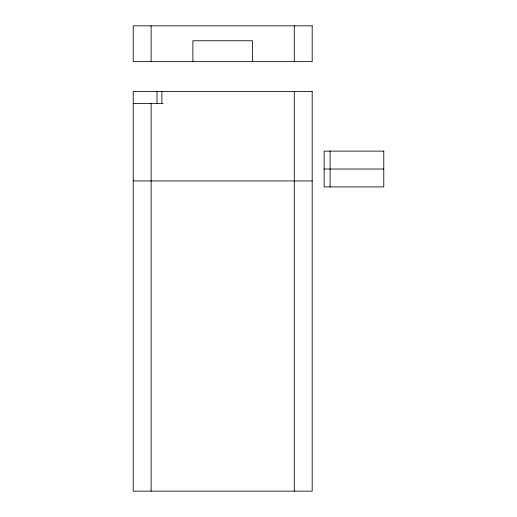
<?xml version="1.0" encoding="UTF-8"?>
<svg xmlns="http://www.w3.org/2000/svg" width="517" height="517" viewBox="0 0 517 517"><rect width="100%" height="100%" fill="white"/><g stroke="black" fill="none" stroke-linecap="round" stroke-linejoin="round"><path stroke-width="0.78" d="M133.224 103.4L163.042 103.4M324.12 169.02L383.776 169.02M133.224 180.95L312.19 180.95M330.085 151.126L330.085 186.915M294.289 25.85L294.289 61.639M294.289 91.47L294.289 491.15M252.535 61.639L252.535 40.765L192.88 40.765L192.88 61.639M161.879 91.47L161.879 103.4M157 91.47L157 103.4M151.126 25.85L151.126 61.639M151.126 103.4L151.126 491.15M312.19 25.85L133.224 25.85L133.224 61.639L312.19 61.639L312.19 25.85M312.19 91.47L133.224 91.47L133.224 491.15L312.19 491.15L312.19 91.47M383.776 151.126L324.12 151.126L324.12 186.915L383.776 186.915L383.776 151.126"/></g></svg>
